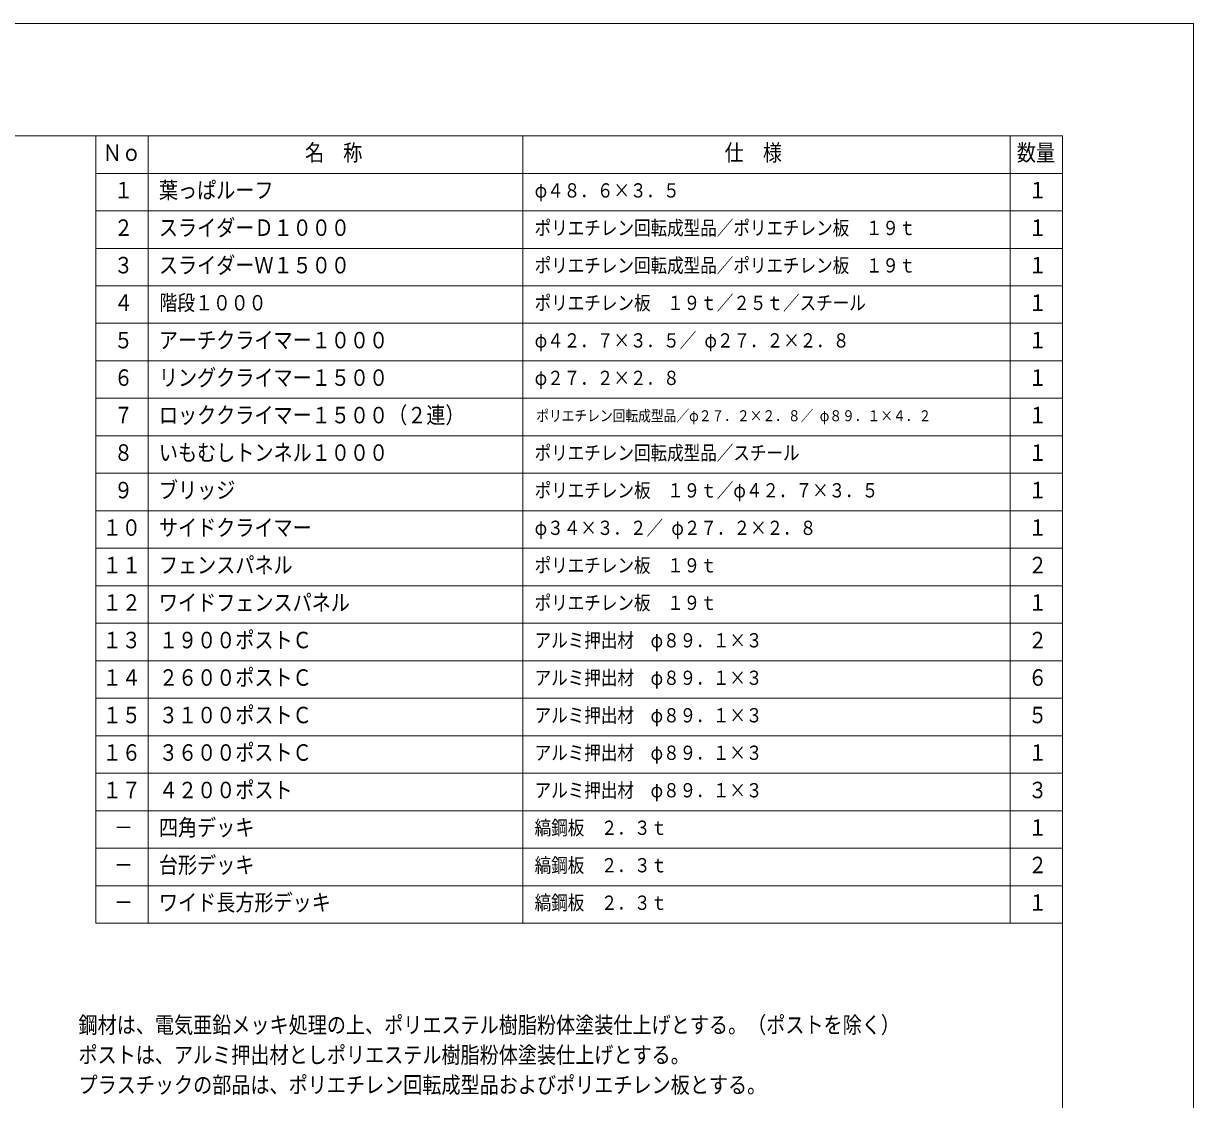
# Model space of a CAD drawing. Units: millimetres on the paper, scale 1:60. Extents: x -18 to 420, y -297 to 594.
# Drawn here: x 263.8 to 420, y 450.5 to 594 of the extents above; entities that cross this region are included whole.
import ezdxf
from ezdxf.enums import TextEntityAlignment as Align

# ---------------------------------------------------------------- set-up
doc = ezdxf.new("R2010")
doc.units = ezdxf.units.MM
doc.layers.add('DEFPOINTS_3', color=7, linetype='Continuous', lineweight=9)
doc.layers.add('LY_1', color=7, linetype='Continuous', lineweight=9)
doc.styles.add('ＭＳ ゴシック', font='')
doc.styles.get('ＭＳ ゴシック').set_extended_font_data('MS Gothic')

msp = doc.modelspace()

# ---------------------------------------------------------------- linework, layer by layer
at = {"layer": 'DEFPOINTS_3'}
for p, q in [((420, 594), (0, 594)), ((420, 297), (420, 594))]:
    msp.add_line(p, q, dxfattribs=at)
at = {"layer": 'LY_1'}
for p, q in [((402.5, 579), (17.5, 579)), ((273.5, 474), (273.5, 579)), ((280.5, 474), (280.5, 579)), ((330.5, 474), (330.5, 579)), ((395.5, 474), (395.5, 579)), ((402.5, 312), (402.5, 579)), ((273.5, 574), (402.5, 574)), ((273.5, 569), (402.5, 569)), ((273.5, 564), (402.5, 564)), ((273.5, 559), (402.5, 559)), ((273.5, 554), (402.5, 554)), ((273.5, 549), (402.5, 549)), ((273.5, 544), (402.5, 544)), ((273.5, 539), (402.5, 539)), ((273.5, 534), (402.5, 534)), ((273.5, 529), (402.5, 529)), ((273.5, 524), (402.5, 524)), ((273.5, 519), (402.5, 519)), ((273.5, 514), (402.5, 514)), ((273.5, 509), (402.5, 509)), ((273.5, 504), (402.5, 504)), ((273.5, 499), (402.5, 499)), ((273.5, 494), (402.5, 494)), ((273.5, 489), (402.5, 489)), ((273.5, 484), (402.5, 484)), ((273.5, 479), (402.5, 479)), ((273.5, 474), (402.5, 474))]:
    msp.add_line(p, q, dxfattribs=at)

# ---------------------------------------------------------------- texts
at = {"layer": 'LY_1', "style": 'ＭＳ ゴシック', "width": 0.85}
for s, height, p in [('Ｎｏ', 2.199, (274.417, 575)), ('名\u3000称', 2.199, (301.417, 575)), ('仕\u3000様', 2.199, (357.417, 575)), ('数量', 2.199, (396.417, 575)), ('葉っぱルーフ', 2.199, (281.917, 570)), ('１', 2.199, (275.917, 570)), ('φ４８．６×３．５', 1.906, (332.063, 570.2)), ('１', 2.199, (397.917, 570)), ('２', 2.199, (275.917, 565)), ('スライダーＤ１０００', 2.199, (281.917, 565)), ('ポリエチレン回転成型品／ポリエチレン板\u3000１９ｔ', 1.906, (332.061, 565.2)), ('１', 2.199, (397.917, 565)), ('３', 2.199, (275.917, 560)), ('スライダーＷ１５００', 2.199, (281.917, 560)), ('ポリエチレン回転成型品／ポリエチレン板\u3000１９ｔ', 1.906, (332.061, 560.2)), ('１', 2.199, (397.917, 560)), ('４', 2.199, (275.917, 555)), ('階段１０００', 2.053, (281.989, 555.1)), ('ポリエチレン板\u3000１９ｔ／２５ｔ／スチール', 1.906, (332.061, 555.2)), ('１', 2.199, (397.917, 555)), ('５', 2.199, (275.917, 550)), ('アーチクライマー１０００', 2.199, (281.917, 550)), ('φ４２．７×３．５／ φ２７．２×２．８', 1.906, (332.063, 550.2)), ('１', 2.199, (397.917, 550)), ('リングクライマー１５００', 2.199, (281.917, 545)), ('６', 2.199, (275.917, 545)), ('φ２７．２×２．８', 1.906, (332.063, 545.2)), ('１', 2.199, (397.917, 545)), ('７', 2.199, (275.917, 540)), ('ロッククライマー１５００（２連）', 2.199, (281.917, 540)), ('ポリエチレン回転成型品／φ２７．２×２．８／ φ８９．１×４．２', 1.466, (332.279, 540.5)), ('１', 2.199, (397.917, 540)), ('８', 2.199, (275.917, 535)), ('いもむしトンネル１０００', 2.199, (281.917, 535)), ('ポリエチレン回転成型品／スチール', 1.906, (332.061, 535.2)), ('１', 2.199, (397.917, 535)), ('９', 2.199, (275.917, 530)), ('ブリッジ', 2.199, (281.917, 530)), ('ポリエチレン板\u3000１９ｔ／φ４２．７×３．５', 1.906, (332.062, 530.2)), ('１', 2.199, (397.917, 530)), ('１０', 2.199, (274.417, 525)), ('サイドクライマー', 2.199, (281.917, 525)), ('φ３４×３．２／ φ２７．２×２．８', 1.906, (332.063, 525.2)), ('１', 2.199, (397.917, 525)), ('１１', 2.199, (274.417, 520)), ('フェンスパネル', 2.199, (281.917, 520)), ('ポリエチレン板\u3000１９ｔ', 1.906, (332.061, 520.2)), ('２', 2.199, (397.917, 520)), ('１２', 2.199, (274.417, 515)), ('ワイドフェンスパネル', 2.199, (281.917, 515)), ('ポリエチレン板\u3000１９ｔ', 1.906, (332.061, 515.2)), ('１', 2.199, (397.917, 515)), ('１３', 2.199, (274.417, 510)), ('１９００ポストＣ', 2.199, (281.917, 510)), ('アルミ押出材\u3000φ８９．１×３', 1.906, (332.062, 510.2)), ('２', 2.199, (397.917, 510)), ('１４', 2.199, (274.417, 505)), ('２６００ポストＣ', 2.199, (281.917, 505)), ('アルミ押出材\u3000φ８９．１×３', 1.906, (332.062, 505.2)), ('６', 2.199, (397.917, 505)), ('１５', 2.199, (274.417, 500)), ('３１００ポストＣ', 2.199, (281.917, 500)), ('アルミ押出材\u3000φ８９．１×３', 1.906, (332.062, 500.2)), ('５', 2.199, (397.917, 500)), ('３６００ポストＣ', 2.199, (281.917, 495)), ('１６', 2.199, (274.417, 495)), ('アルミ押出材\u3000φ８９．１×３', 1.906, (332.062, 495.2)), ('１', 2.199, (397.917, 495)), ('１７', 2.199, (274.417, 490)), ('４２００ポスト', 2.199, (281.917, 490)), ('アルミ押出材\u3000φ８９．１×３', 1.906, (332.062, 490.2)), ('３', 2.199, (397.917, 490)), ('四角デッキ', 2.199, (281.917, 485)), ('縞鋼板\u3000２．３ｔ', 1.906, (332.061, 485.2)), ('１', 2.199, (397.917, 485)), ('－', 2.199, (275.917, 485)), ('台形デッキ', 2.199, (281.917, 480)), ('縞鋼板\u3000２．３ｔ', 1.906, (332.061, 480.2)), ('２', 2.199, (397.917, 480)), ('－', 2.199, (275.917, 480)), ('ワイド長方形デッキ', 2.199, (281.917, 475)), ('縞鋼板\u3000２．３ｔ', 1.906, (332.061, 475.2)), ('１', 2.199, (397.917, 475)), ('－', 2.199, (275.917, 475)), ('鋼材は、電気亜鉛メッキ処理の上、ポリエステル樹脂粉体塗装仕上げとする。（ポストを除く）', 2.199, (271.186, 458.672)), ('ポストは、アルミ押出材としポリエステル樹脂粉体塗装仕上げとする。', 2.199, (271.186, 454.672)), ('プラスチックの部品は、ポリエチレン回転成型品およびポリエチレン板とする。', 2.199, (271.186, 450.672))]:
    msp.add_text(s, height=height, dxfattribs=at).set_placement(p, align=Align.BOTTOM_LEFT)

doc.saveas('drawing.dxf')
